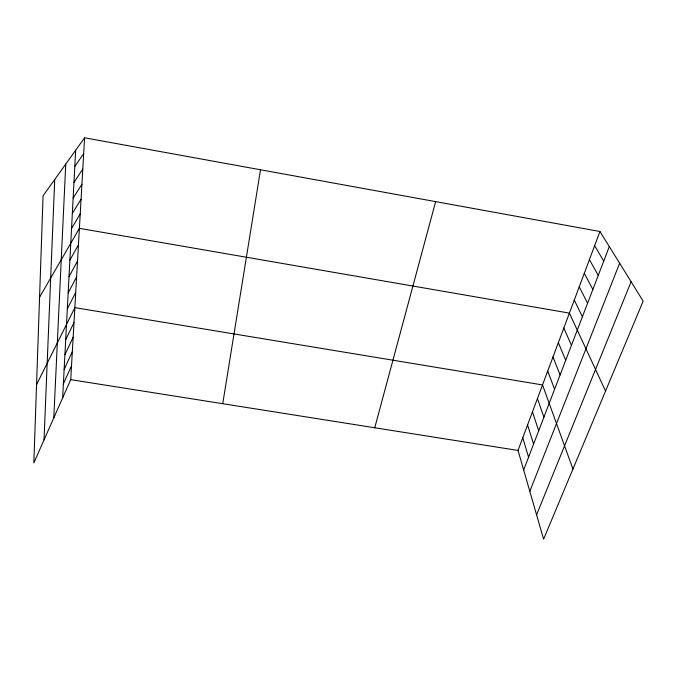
<?xml version="1.0" encoding="UTF-8"?>
<svg xmlns="http://www.w3.org/2000/svg" width="677" height="677" viewBox="0 0 677 677"><rect width="100%" height="100%" fill="white"/><g stroke="black" fill="none" stroke-linecap="round" stroke-linejoin="round"><path stroke-width="1.02" d="M44.022 439.94L54.719 179.523M53.788 417.887L65.754 164.096M62.648 397.881L75.655 150.26M84.583 137.786L43.074 195.78L33.85 462.89L70.73 379.645L84.583 137.786L599.94 231.5L643.15 301.121L543.597 539.214L518.032 450.442L599.94 231.5M222.733 403.704L260.518 169.775M374.745 427.762L435.641 201.628M523.659 469.99L609.3 246.58M529.812 491.358L619.633 263.226M536.582 514.85L631.108 281.717M63.393 383.757L71.525 365.775M64.146 369.354L72.337 351.651M64.916 354.663L73.158 337.256M65.703 339.693L73.996 322.582M36.55 384.663L74.859 307.637L542.531 384.934L572.945 469.026M67.328 308.839L75.731 292.388M68.165 292.946L76.619 276.851M69.012 276.724L77.525 261M69.883 260.171L78.456 244.829M39.571 297.254L79.395 228.335L569.408 313.121L605.551 391.052M71.55 228.471L80.224 213.907M72.337 213.399L81.071 199.224M73.141 198.056L81.925 184.271M73.962 182.418L82.797 169.055M74.8 166.491L83.686 153.561M70.73 379.645L518.032 450.442M594.626 245.692L603.723 261.119M589.413 259.638L598.248 275.404M584.285 273.347L592.866 289.443M579.241 286.828L587.585 303.228M574.282 300.08L582.389 316.785M563.823 328.032L571.439 345.329M558.356 342.664L565.718 360.266M552.982 357.016L560.107 374.906M547.71 371.106L554.598 389.267M537.453 398.516L543.902 417.184M532.469 411.853L538.697 430.758M527.569 424.944L533.594 444.078M522.754 437.807L528.576 457.153"/></g></svg>
